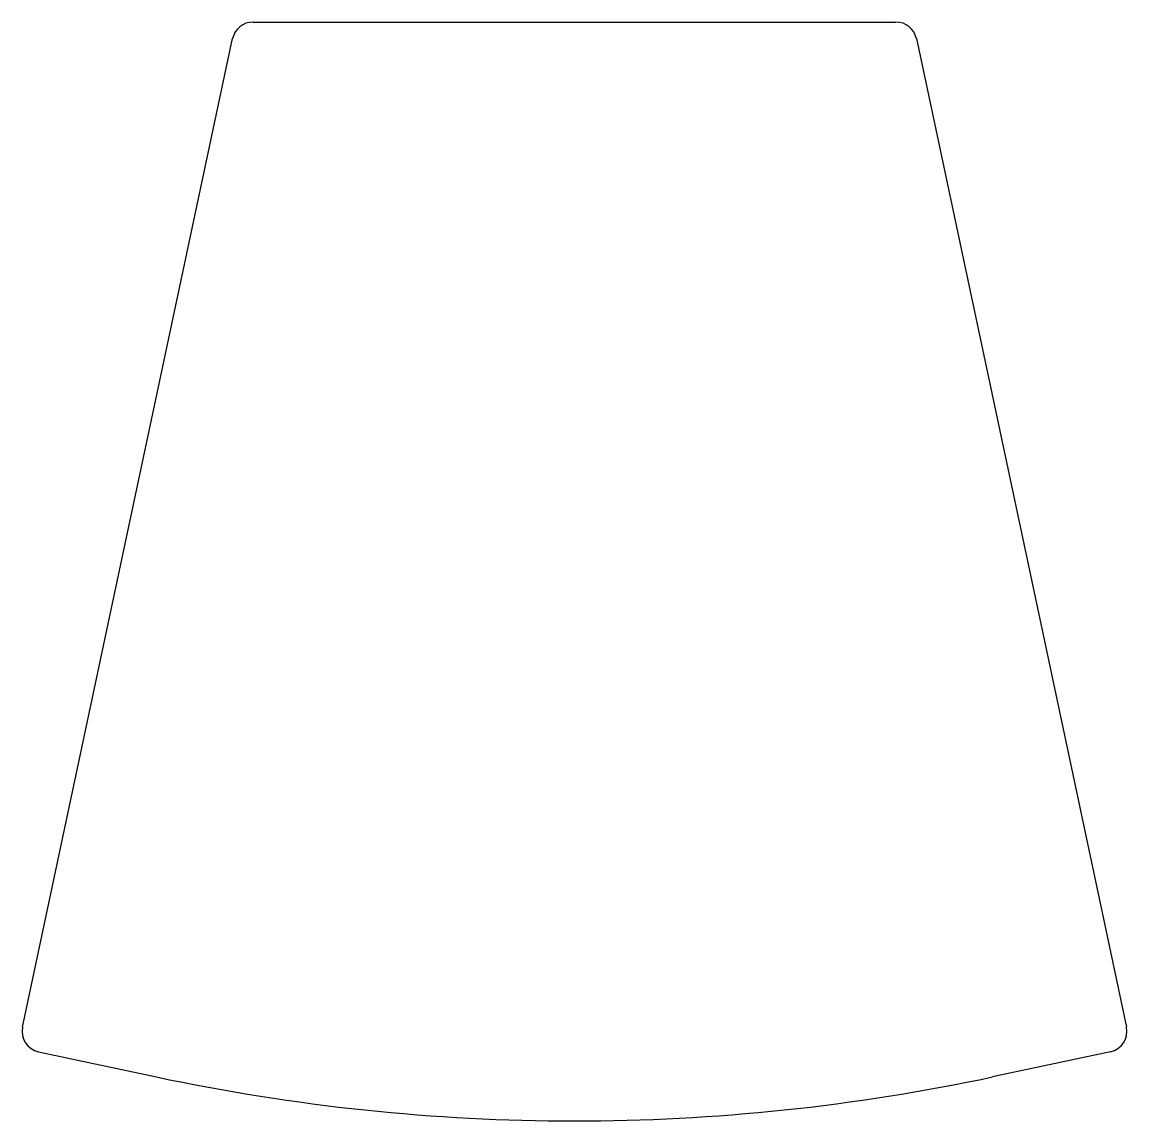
# Model space of a CAD drawing. Header units: millimetres. Extents: x -39.7 to 39.7, y -2.1 to 76.8.
import ezdxf

# ---------------------------------------------------------------- set-up
doc = ezdxf.new("R2010")
doc.units = ezdxf.units.MM
doc.layers.add('Body007', color=7, linetype='CONTINUOUS')

msp = doc.modelspace()

# ---------------------------------------------------------------- linework, layer by layer
at = {"layer": 'Body007'}
for p, q in [((-23.0757, 76.8007, 10), (23.0757, 76.8007, 10)), ((-23.0757, 76.8007, 10), (-23.0757, 76.8007, 11.6)), ((-23.0757, 76.8007, 11.6), (23.0757, 76.8007, 11.6)), ((-23.0757, 76.8007, 10), (23.0757, 76.8007, 10)), ((-23.0757, 76.8007, 10), (-23.0757, 76.8007, 11.6)), ((-23.0757, 76.8007, 11.6), (23.0757, 76.8007, 11.6)), ((23.0757, 76.8007, 10), (23.0757, 76.8007, 11.6)), ((23.0757, 76.8007, 10), (23.0757, 76.8007, 11.6)), ((-39.6238, 4.66244, 10), (-24.5429, 75.6126, 10)), ((-39.6238, 4.66244, 11.6), (-24.5429, 75.6126, 11.6)), ((-39.6238, 4.66244, 10), (-24.5429, 75.6126, 10)), ((-39.6238, 4.66244, 11.6), (-24.5429, 75.6126, 11.6)), ((-24.5429, 75.6126, 10), (-24.5429, 75.6126, 11.6)), ((-24.5429, 75.6126, 10), (-24.5429, 75.6126, 11.6)), ((24.5429, 75.6126, 10), (39.6238, 4.66244, 10)), ((24.5429, 75.6126, 10), (24.5429, 75.6126, 11.6)), ((24.5429, 75.6126, 11.6), (39.6238, 4.66244, 11.6)), ((24.5429, 75.6126, 10), (39.6238, 4.66244, 10)), ((24.5429, 75.6126, 10), (24.5429, 75.6126, 11.6)), ((24.5429, 75.6126, 11.6), (39.6238, 4.66244, 11.6)), ((-39.6238, 4.66244, 10), (-39.6238, 4.66244, 11.6)), ((-39.6238, 4.66244, 10), (-39.6238, 4.66244, 11.6)), ((39.6238, 4.66244, 10), (39.6238, 4.66244, 11.6)), ((39.6238, 4.66244, 10), (39.6238, 4.66244, 11.6)), ((-38.4684, 2.88335, 10), (-29.9982, 1.08295, 10)), ((-38.4684, 2.88335, 11.6), (-29.9982, 1.08295, 11.6)), ((-38.4684, 2.88335, 10), (-38.4684, 2.88335, 11.6)), ((-38.4684, 2.88335, 10), (-29.9982, 1.08295, 10)), ((-38.4684, 2.88335, 10), (-38.4684, 2.88335, 11.6)), ((-38.4684, 2.88335, 11.6), (-29.9982, 1.08295, 11.6)), ((38.4684, 2.88335, 10), (29.9982, 1.08295, 10)), ((38.4684, 2.88335, 11.6), (29.9982, 1.08295, 11.6)), ((38.4684, 2.88335, 10), (29.9982, 1.08295, 10)), ((38.4684, 2.88335, 11.6), (29.9982, 1.08295, 11.6)), ((38.4684, 2.88335, 10), (38.4684, 2.88335, 11.6)), ((38.4684, 2.88335, 10), (38.4684, 2.88335, 11.6)), ((-29.9982, 1.08295, 10), (-29.9982, 1.08295, 11.6)), ((-29.9982, 1.08295, 10), (-29.9982, 1.08295, 11.6)), ((29.9982, 1.08295, 10), (29.9982, 1.08295, 11.6)), ((29.9982, 1.08295, 10), (29.9982, 1.08295, 11.6))]:
    msp.add_line(p, q, dxfattribs=at)
for centre, radius, start, end in [((-23.0757, 75.3007, 10), 1.5, 90, 168), ((-23.0757, 75.3007, 10), 1.5, 90, 168), ((-23.0757, 75.3007, 11.6), 1.5, 90, 168), ((-23.0757, 75.3007, 11.6), 1.5, 90, 168), ((23.0757, 75.3007, 10), 1.5, 12, 90), ((23.0757, 75.3007, 10), 1.5, 12, 90), ((23.0757, 75.3007, 11.6), 1.5, 12, 90), ((23.0757, 75.3007, 11.6), 1.5, 12, 90), ((-38.1566, 4.35057, 10), 1.5, 168, -102), ((-38.1566, 4.35057, 11.6), 1.5, 168, -102), ((-38.1566, 4.35057, 10), 1.5, 168, -102), ((-38.1566, 4.35057, 11.6), 1.5, 168, -102), ((38.1566, 4.35057, 10), 1.5, -78, 12), ((38.1566, 4.35057, 11.6), 1.5, -78, 12), ((38.1566, 4.35057, 10), 1.5, -78, 12), ((38.1566, 4.35057, 11.6), 1.5, -78, 12), ((0, 142.213, 10), 144.283, -102, -78), ((0, 142.213, 11.6), 144.283, -102, -78), ((0, 142.213, 10), 144.283, -102, -78), ((0, 142.213, 11.6), 144.283, -102, -78)]:
    msp.add_arc(centre, radius, start, end, dxfattribs=at)

doc.saveas('drawing.dxf')
